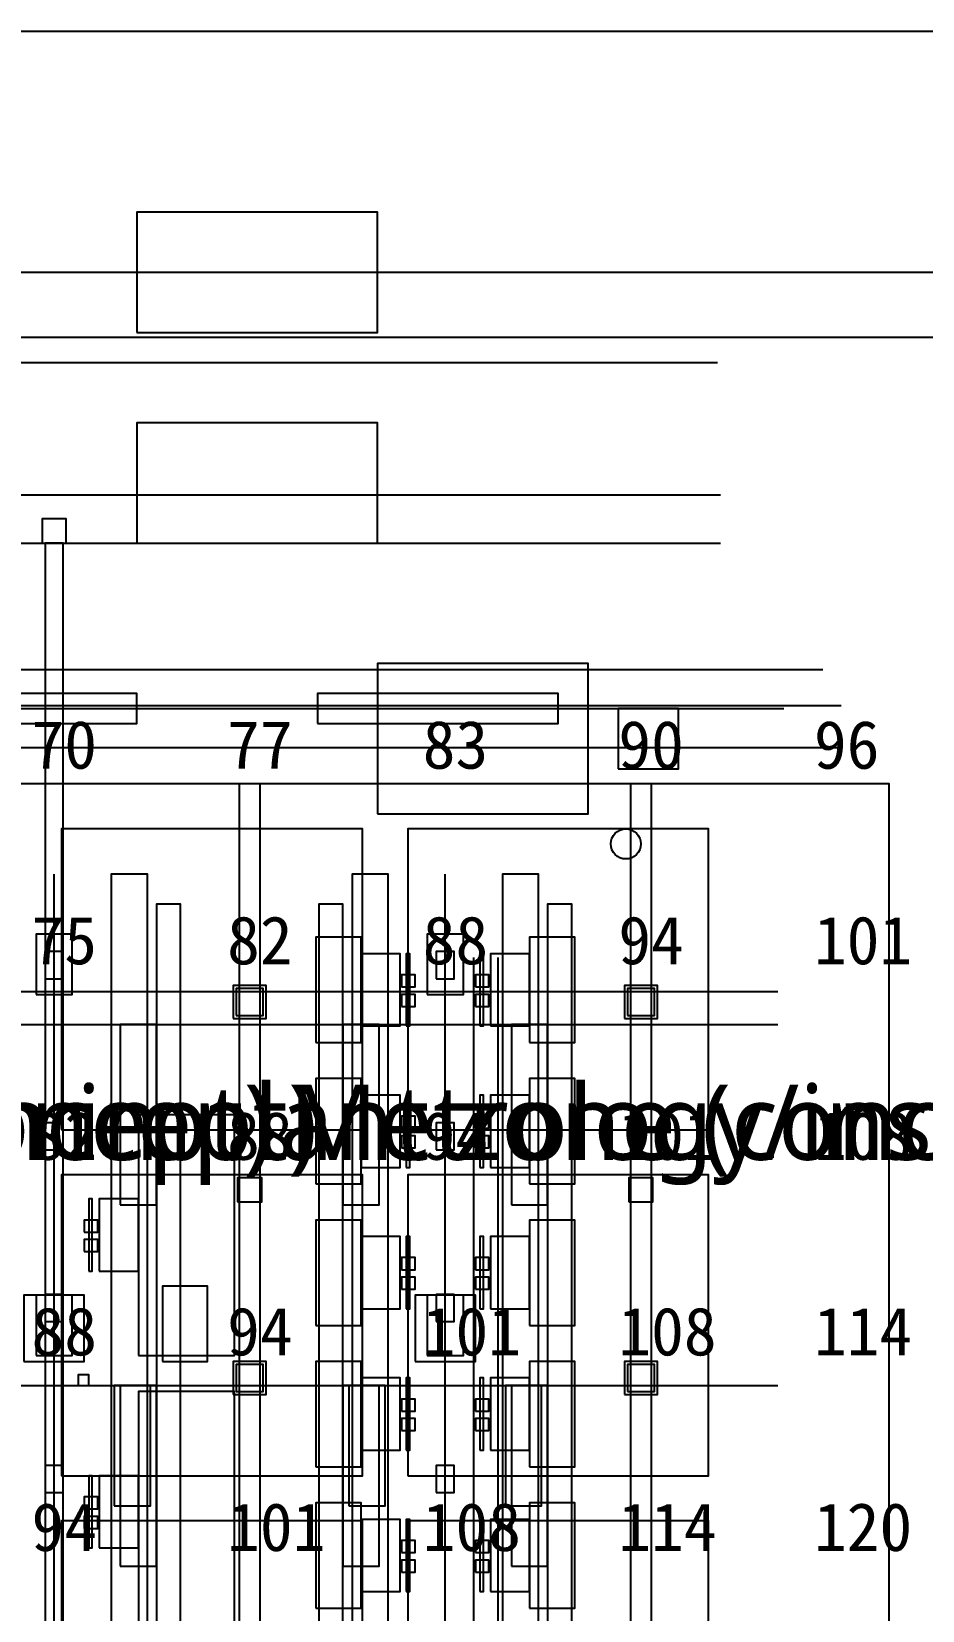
# Model space of a CAD drawing. Header units: metres. Extents: x -1640 to 1560, y -268 to 2338.
# Drawn here: x -27.5 to 2.1, y 2089.5 to 2142 of the extents above; entities that cross this region are included whole.
import ezdxf

# ---------------------------------------------------------------- set-up
doc = ezdxf.new("R2010")
doc.units = ezdxf.units.M
for name, color, linetype in [('1F_CHL', 4, 'Continuous'), ('1F_EHS_EXTINGUISHER_HYDRANT_CABINET_CONCEPT', 1, 'Continuous'), ('1F_ELEC', 6, 'Continuous'), ('1F_PUMP', 2, 'Continuous'), ('1F_SCR', 3, 'Continuous'), ('1F_STRUCT_COLUMN', 8, 'Continuous'), ('1F_ZONE', 3, 'Continuous'), ('2F_CSF_LATERAL_RACK_CONCEPT', 9, 'Continuous'), ('2F_RFG', 5, 'Continuous'), ('2F_STRUCT_COLUMN', 8, 'Continuous'), ('2F_VMB', 6, 'Continuous'), ('2F_ZONE', 3, 'Continuous'), ('3F_CLEANROOM_OVERHEAD_PIPE_DUCT_CONCEPT', 9, 'Continuous'), ('3F_EHS_EGRESS_DIST_M', 2, 'Continuous'), ('3F_FOUP', 5, 'Continuous'), ('3F_IMP', 1, 'Continuous'), ('3F_METRO', 2, 'Continuous'), ('3F_OHT', 9, 'Continuous'), ('3F_OHTV', 1, 'Continuous'), ('3F_STRUCT_COLUMN', 8, 'Continuous'), ('3F_TBAR', 6, 'Continuous'), ('3F_TEXT', 7, 'Continuous'), ('3F_ZONE', 3, 'Continuous'), ('4F_DCC', 3, 'Continuous'), ('4F_FFU', 1, 'Continuous'), ('4F_STRUCT_PLENUM_TRUSS_CONCEPT', 9, 'Continuous'), ('4F_ZONE', 3, 'Continuous'), ('5F_CHL', 4, 'Continuous'), ('5F_EHS_EXTINGUISHER_HYDRANT_CABINET_CONCEPT', 1, 'Continuous'), ('5F_ELEC', 6, 'Continuous'), ('5F_PUMP', 2, 'Continuous'), ('5F_SCR', 3, 'Continuous'), ('5F_STRUCT_COLUMN', 8, 'Continuous'), ('5F_ZONE', 3, 'Continuous'), ('6F_CSF_LATERAL_RACK_CONCEPT', 9, 'Continuous'), ('6F_RFG', 5, 'Continuous'), ('6F_STRUCT_COLUMN', 8, 'Continuous'), ('6F_VMB', 6, 'Continuous'), ('6F_ZONE', 3, 'Continuous'), ('7F_CLEANROOM_OVERHEAD_PIPE_DUCT_CONCEPT', 9, 'Continuous'), ('7F_EHS_EGRESS_DIST_M', 2, 'Continuous'), ('7F_FOUP', 5, 'Continuous'), ('7F_IMP', 1, 'Continuous'), ('7F_METRO', 2, 'Continuous'), ('7F_OHT', 9, 'Continuous'), ('7F_OHTV', 1, 'Continuous'), ('7F_STRUCT_COLUMN', 8, 'Continuous'), ('7F_TBAR', 6, 'Continuous'), ('7F_TEXT', 7, 'Continuous'), ('7F_ZONE', 3, 'Continuous'), ('8F_DCC', 3, 'Continuous'), ('8F_FFU', 1, 'Continuous'), ('8F_STRUCT_PLENUM_TRUSS_CONCEPT', 9, 'Continuous'), ('8F_ZONE', 3, 'Continuous'), ('EHS_GAS_SUPPLY', 3, 'Continuous'), ('EHS_TREATED_EXHAUST', 30, 'Continuous'), ('OUTLINE', 7, 'Continuous'), ('RF_RSC', 4, 'Continuous'), ('RF_STACK', 2, 'Continuous'), ('UTIL_CHW.R_CONCEPT', 2, 'Continuous'), ('UTIL_CHW.S_CONCEPT', 1, 'Continuous'), ('UTIL_ELEC.EMERG_CONCEPT', 4, 'Continuous'), ('UTIL_ELEC.MV_CONCEPT', 1, 'Continuous'), ('UTIL_ELEC.UPS_CONCEPT', 3, 'Continuous'), ('UTIL_EXH.HEAT_CONCEPT', 1, 'Continuous'), ('UTIL_EXH.VOC_CONCEPT', 6, 'Continuous'), ('UTIL_GAS.SPEC_CONCEPT', 3, 'Continuous'), ('UTIL_PCW.R_CONCEPT', 1, 'Continuous'), ('UTIL_PCW.S_CONCEPT', 6, 'Continuous'), ('UTIL_UPW.R_CONCEPT', 2, 'Continuous'), ('UTIL_UPW.S_CONCEPT', 1, 'Continuous')]:
    doc.layers.add(name, color=color, linetype=linetype)
doc.styles.add('KO', font='malgun.ttf')

msp = doc.modelspace()

# ---------------------------------------------------------------- linework, layer by layer
at = {"layer": '1F_CHL'}
msp.add_lwpolyline([(-23.15, 2097.8), (-21.65, 2097.8), (-21.65, 2100.3), (-23.15, 2100.3)], close=True, dxfattribs=at)
at = {"layer": '1F_EHS_EXTINGUISHER_HYDRANT_CABINET_CONCEPT'}
msp.add_circle((-7.75, 2115), 0.5, dxfattribs=at)
at = {"layer": '1F_ELEC'}
for points in [[(-24, 2132), (-16, 2132), (-16, 2136), (-24, 2136)], [(-24, 2125), (-16, 2125), (-16, 2129), (-24, 2129)]]:
    msp.add_lwpolyline(points, close=True, dxfattribs=at)
at = {"layer": '1F_PUMP'}
for points in [[(-24.75, 2093), (-23.55, 2093), (-23.55, 2097), (-24.75, 2097)], [(-16.95, 2093), (-15.75, 2093), (-15.75, 2097), (-16.95, 2097)], [(-11.75, 2093), (-10.55, 2093), (-10.55, 2097), (-11.75, 2097)]]:
    msp.add_lwpolyline(points, close=True, dxfattribs=at)
at = {"layer": '1F_SCR'}
for points in [[(-27.75, 2097.8), (-25.75, 2097.8), (-25.75, 2100), (-27.75, 2100)], [(-14.75, 2097.8), (-12.75, 2097.8), (-12.75, 2100), (-14.75, 2100)]]:
    msp.add_lwpolyline(points, close=True, dxfattribs=at)
at = {"layer": '1F_STRUCT_COLUMN'}
for points in [[(-20.8, 2109.2), (-19.7, 2109.2), (-19.7, 2110.3), (-20.8, 2110.3)], [(-7.8, 2109.2), (-6.7, 2109.2), (-6.7, 2110.3), (-7.8, 2110.3)], [(-20.8, 2096.7), (-19.7, 2096.7), (-19.7, 2097.8), (-20.8, 2097.8)], [(-7.8, 2096.7), (-6.7, 2096.7), (-6.7, 2097.8), (-7.8, 2097.8)]]:
    msp.add_lwpolyline(points, close=True, dxfattribs=at)
at = {"layer": '1F_ZONE'}
msp.add_lwpolyline([(-223.5, 1966), (1, 1966), (1, 2117), (-223.5, 2117)], close=True, dxfattribs=at)
at = {"layer": '2F_CSF_LATERAL_RACK_CONCEPT'}
for points in [[(-23.35, 1970), (-22.55, 1970), (-22.55, 2113), (-23.35, 2113)], [(-17.95, 1970), (-17.15, 1970), (-17.15, 2113), (-17.95, 2113)], [(-10.35, 1970), (-9.55, 1970), (-9.55, 2113), (-10.35, 2113)]]:
    msp.add_lwpolyline(points, close=True, dxfattribs=at)
at = {"layer": '2F_RFG'}
for points in [[(-24.55, 2103), (-23.35, 2103), (-23.35, 2109), (-24.55, 2109)], [(-17.15, 2103), (-15.95, 2103), (-15.95, 2109), (-17.15, 2109)], [(-11.55, 2103), (-10.35, 2103), (-10.35, 2109), (-11.55, 2109)], [(-24.55, 2091), (-23.35, 2091), (-23.35, 2097), (-24.55, 2097)], [(-17.15, 2091), (-15.95, 2091), (-15.95, 2097), (-17.15, 2097)], [(-11.55, 2091), (-10.35, 2091), (-10.35, 2097), (-11.55, 2097)]]:
    msp.add_lwpolyline(points, close=True, dxfattribs=at)
at = {"layer": '2F_STRUCT_COLUMN'}
for points in [[(-20.7, 2109.3), (-19.8, 2109.3), (-19.8, 2110.2), (-20.7, 2110.2)], [(-7.7, 2109.3), (-6.8, 2109.3), (-6.8, 2110.2), (-7.7, 2110.2)], [(-20.7, 2096.8), (-19.8, 2096.8), (-19.8, 2097.7), (-20.7, 2097.7)], [(-7.7, 2096.8), (-6.8, 2096.8), (-6.8, 2097.7), (-7.7, 2097.7)]]:
    msp.add_lwpolyline(points, close=True, dxfattribs=at)
at = {"layer": '2F_VMB'}
for points in [[(-27.35, 2110), (-26.15, 2110), (-26.15, 2112), (-27.35, 2112)], [(-14.35, 2110), (-13.15, 2110), (-13.15, 2112), (-14.35, 2112)], [(-27.35, 2098), (-26.15, 2098), (-26.15, 2100), (-27.35, 2100)], [(-14.35, 2098), (-13.15, 2098), (-13.15, 2100), (-14.35, 2100)]]:
    msp.add_lwpolyline(points, close=True, dxfattribs=at)
at = {"layer": '2F_ZONE'}
msp.add_lwpolyline([(-223.5, 1966), (1, 1966), (1, 2117), (-223.5, 2117)], close=True, dxfattribs=at)
at = {"layer": '3F_CLEANROOM_OVERHEAD_PIPE_DUCT_CONCEPT'}
for points in [[(-24.85, 1969), (-23.65, 1969), (-23.65, 2114), (-24.85, 2114)], [(-16.85, 1969), (-15.65, 1969), (-15.65, 2114), (-16.85, 2114)], [(-11.85, 1969), (-10.65, 1969), (-10.65, 2114), (-11.85, 2114)]]:
    msp.add_lwpolyline(points, close=True, dxfattribs=at)
at = {"layer": '3F_FOUP'}
for points in [[(-15.2, 2110.25), (-14.75, 2110.25), (-14.75, 2110.65), (-15.2, 2110.65)], [(-12.75, 2110.25), (-12.3, 2110.25), (-12.3, 2110.65), (-12.75, 2110.65)], [(-15.2, 2109.6), (-14.75, 2109.6), (-14.75, 2110), (-15.2, 2110)], [(-12.75, 2109.6), (-12.3, 2109.6), (-12.3, 2110), (-12.75, 2110)], [(-15.2, 2105.55), (-14.75, 2105.55), (-14.75, 2105.95), (-15.2, 2105.95)], [(-12.75, 2105.55), (-12.3, 2105.55), (-12.3, 2105.95), (-12.75, 2105.95)], [(-15.2, 2104.9), (-14.75, 2104.9), (-14.75, 2105.3), (-15.2, 2105.3)], [(-12.75, 2104.9), (-12.3, 2104.9), (-12.3, 2105.3), (-12.75, 2105.3)], [(-25.75, 2102.1), (-25.3, 2102.1), (-25.3, 2102.5), (-25.75, 2102.5)], [(-25.75, 2101.45), (-25.3, 2101.45), (-25.3, 2101.85), (-25.75, 2101.85)], [(-15.2, 2100.85), (-14.75, 2100.85), (-14.75, 2101.25), (-15.2, 2101.25)], [(-12.75, 2100.85), (-12.3, 2100.85), (-12.3, 2101.25), (-12.75, 2101.25)], [(-15.2, 2100.2), (-14.75, 2100.2), (-14.75, 2100.6), (-15.2, 2100.6)], [(-12.75, 2100.2), (-12.3, 2100.2), (-12.3, 2100.6), (-12.75, 2100.6)], [(-15.2, 2096.15), (-14.75, 2096.15), (-14.75, 2096.55), (-15.2, 2096.55)], [(-12.75, 2096.15), (-12.3, 2096.15), (-12.3, 2096.55), (-12.75, 2096.55)], [(-15.2, 2095.5), (-14.75, 2095.5), (-14.75, 2095.9), (-15.2, 2095.9)], [(-12.75, 2095.5), (-12.3, 2095.5), (-12.3, 2095.9), (-12.75, 2095.9)], [(-25.75, 2092.9), (-25.3, 2092.9), (-25.3, 2093.3), (-25.75, 2093.3)], [(-25.75, 2092.25), (-25.3, 2092.25), (-25.3, 2092.65), (-25.75, 2092.65)], [(-15.2, 2091.45), (-14.75, 2091.45), (-14.75, 2091.85), (-15.2, 2091.85)], [(-12.75, 2091.45), (-12.3, 2091.45), (-12.3, 2091.85), (-12.75, 2091.85)], [(-15.2, 2090.8), (-14.75, 2090.8), (-14.75, 2091.2), (-15.2, 2091.2)], [(-12.75, 2090.8), (-12.3, 2090.8), (-12.3, 2091.2), (-12.75, 2091.2)]]:
    msp.add_lwpolyline(points, close=True, dxfattribs=at)
at = {"layer": '3F_IMP'}
for points in [[(-23.95, 2098), (-20.75, 2098), (-20.75, 2106), (-23.95, 2106)], [(-25.25, 2100.8), (-23.95, 2100.8), (-23.95, 2103.2), (-25.25, 2103.2)], [(-23.95, 2088.8), (-20.75, 2088.8), (-20.75, 2096.8), (-23.95, 2096.8)], [(-25.25, 2091.6), (-23.95, 2091.6), (-23.95, 2094), (-25.25, 2094)]]:
    msp.add_lwpolyline(points, close=True, dxfattribs=at)
at = {"layer": '3F_METRO'}
for points in [[(-18.05, 2108.4), (-16.55, 2108.4), (-16.55, 2111.9), (-18.05, 2111.9)], [(-10.95, 2108.4), (-9.45, 2108.4), (-9.45, 2111.9), (-10.95, 2111.9)], [(-16.55, 2108.95), (-15.25, 2108.95), (-15.25, 2111.35), (-16.55, 2111.35)], [(-12.25, 2108.95), (-10.95, 2108.95), (-10.95, 2111.35), (-12.25, 2111.35)], [(-18.05, 2103.7), (-16.55, 2103.7), (-16.55, 2107.2), (-18.05, 2107.2)], [(-10.95, 2103.7), (-9.45, 2103.7), (-9.45, 2107.2), (-10.95, 2107.2)], [(-16.55, 2104.25), (-15.25, 2104.25), (-15.25, 2106.65), (-16.55, 2106.65)], [(-12.25, 2104.25), (-10.95, 2104.25), (-10.95, 2106.65), (-12.25, 2106.65)], [(-18.05, 2099), (-16.55, 2099), (-16.55, 2102.5), (-18.05, 2102.5)], [(-10.95, 2099), (-9.45, 2099), (-9.45, 2102.5), (-10.95, 2102.5)], [(-16.55, 2099.55), (-15.25, 2099.55), (-15.25, 2101.95), (-16.55, 2101.95)], [(-12.25, 2099.55), (-10.95, 2099.55), (-10.95, 2101.95), (-12.25, 2101.95)], [(-18.05, 2094.3), (-16.55, 2094.3), (-16.55, 2097.8), (-18.05, 2097.8)], [(-10.95, 2094.3), (-9.45, 2094.3), (-9.45, 2097.8), (-10.95, 2097.8)], [(-16.55, 2094.85), (-15.25, 2094.85), (-15.25, 2097.25), (-16.55, 2097.25)], [(-12.25, 2094.85), (-10.95, 2094.85), (-10.95, 2097.25), (-12.25, 2097.25)], [(-18.05, 2089.6), (-16.55, 2089.6), (-16.55, 2093.1), (-18.05, 2093.1)], [(-10.95, 2089.6), (-9.45, 2089.6), (-9.45, 2093.1), (-10.95, 2093.1)], [(-16.55, 2090.15), (-15.25, 2090.15), (-15.25, 2092.55), (-16.55, 2092.55)], [(-12.25, 2090.15), (-10.95, 2090.15), (-10.95, 2092.55), (-12.25, 2092.55)]]:
    msp.add_lwpolyline(points, close=True, dxfattribs=at)
at = {"layer": '3F_OHT'}
for p, q in [((-26.75, 2045.5), (-26.75, 2114)), ((-13.75, 2045.5), (-13.75, 2114))]:
    msp.add_line(p, q, dxfattribs=at)
at = {"layer": '3F_OHTV'}
for points in [[(-27.05, 2110.52), (-26.45, 2110.52), (-26.45, 2111.42), (-27.05, 2111.42)], [(-14.05, 2110.52), (-13.45, 2110.52), (-13.45, 2111.42), (-14.05, 2111.42)], [(-27.05, 2104.83), (-26.45, 2104.83), (-26.45, 2105.73), (-27.05, 2105.73)], [(-14.05, 2104.83), (-13.45, 2104.83), (-13.45, 2105.73), (-14.05, 2105.73)], [(-27.05, 2099.13), (-26.45, 2099.13), (-26.45, 2100.03), (-27.05, 2100.03)], [(-14.05, 2099.13), (-13.45, 2099.13), (-13.45, 2100.03), (-14.05, 2100.03)], [(-27.05, 2093.44), (-26.45, 2093.44), (-26.45, 2094.34), (-27.05, 2094.34)], [(-14.05, 2093.44), (-13.45, 2093.44), (-13.45, 2094.34), (-14.05, 2094.34)]]:
    msp.add_lwpolyline(points, close=True, dxfattribs=at)
at = {"layer": '3F_STRUCT_COLUMN'}
for points in [[(-20.65, 2103.1), (-19.85, 2103.1), (-19.85, 2103.9), (-20.65, 2103.9)], [(-7.65, 2103.1), (-6.85, 2103.1), (-6.85, 2103.9), (-7.65, 2103.9)]]:
    msp.add_lwpolyline(points, close=True, dxfattribs=at)
at = {"layer": '3F_TBAR'}
for points in [[(-15.05, 2108.95), (-14.93, 2108.95), (-14.93, 2111.35), (-15.05, 2111.35)], [(-12.6, 2108.95), (-12.48, 2108.95), (-12.48, 2111.35), (-12.6, 2111.35)], [(-15.05, 2104.25), (-14.93, 2104.25), (-14.93, 2106.65), (-15.05, 2106.65)], [(-12.6, 2104.25), (-12.48, 2104.25), (-12.48, 2106.65), (-12.6, 2106.65)], [(-25.6, 2100.8), (-25.48, 2100.8), (-25.48, 2103.2), (-25.6, 2103.2)], [(-15.05, 2099.55), (-14.93, 2099.55), (-14.93, 2101.95), (-15.05, 2101.95)], [(-12.6, 2099.55), (-12.48, 2099.55), (-12.48, 2101.95), (-12.6, 2101.95)], [(-15.05, 2094.85), (-14.93, 2094.85), (-14.93, 2097.25), (-15.05, 2097.25)], [(-12.6, 2094.85), (-12.48, 2094.85), (-12.48, 2097.25), (-12.6, 2097.25)], [(-25.6, 2091.6), (-25.48, 2091.6), (-25.48, 2094), (-25.6, 2094)], [(-15.05, 2090.15), (-14.93, 2090.15), (-14.93, 2092.55), (-15.05, 2092.55)], [(-12.6, 2090.15), (-12.48, 2090.15), (-12.48, 2092.55), (-12.6, 2092.55)]]:
    msp.add_lwpolyline(points, close=True, dxfattribs=at)
at = {"layer": '3F_ZONE'}
msp.add_lwpolyline([(-223.5, 1966), (1, 1966), (1, 2117), (-223.5, 2117)], close=True, dxfattribs=at)
at = {"layer": '4F_DCC'}
for points in [[(-32, 2119), (-24, 2119), (-24, 2120), (-32, 2120)], [(-18, 2119), (-10, 2119), (-10, 2120), (-18, 2120)]]:
    msp.add_lwpolyline(points, close=True, dxfattribs=at)
at = {"layer": '4F_FFU'}
for points in [[(-26.5, 2105.5), (-16.5, 2105.5), (-16.5, 2115.5), (-26.5, 2115.5)], [(-15, 2105.5), (-5, 2105.5), (-5, 2115.5), (-15, 2115.5)], [(-26.5, 2094), (-16.5, 2094), (-16.5, 2104), (-26.5, 2104)], [(-15, 2094), (-5, 2094), (-5, 2104), (-15, 2104)], [(-26.5, 2082.5), (-16.5, 2082.5), (-16.5, 2092.5), (-26.5, 2092.5)], [(-15, 2082.5), (-5, 2082.5), (-5, 2092.5), (-15, 2092.5)]]:
    msp.add_lwpolyline(points, close=True, dxfattribs=at)
at = {"layer": '4F_STRUCT_PLENUM_TRUSS_CONCEPT'}
for points in [[(-20.6, 1966), (-19.9, 1966), (-19.9, 2117), (-20.6, 2117)], [(-7.6, 1966), (-6.9, 1966), (-6.9, 2117), (-7.6, 2117)]]:
    msp.add_lwpolyline(points, close=True, dxfattribs=at)
at = {"layer": '4F_ZONE'}
msp.add_lwpolyline([(-223.5, 1966), (1, 1966), (1, 2117), (-223.5, 2117)], close=True, dxfattribs=at)
at = {"layer": '5F_CHL'}
msp.add_lwpolyline([(-23.15, 2097.8), (-21.65, 2097.8), (-21.65, 2100.3), (-23.15, 2100.3)], close=True, dxfattribs=at)
at = {"layer": '5F_EHS_EXTINGUISHER_HYDRANT_CABINET_CONCEPT'}
msp.add_circle((-7.75, 2115), 0.5, dxfattribs=at)
at = {"layer": '5F_ELEC'}
for points in [[(-24, 2132), (-16, 2132), (-16, 2136), (-24, 2136)], [(-24, 2125), (-16, 2125), (-16, 2129), (-24, 2129)]]:
    msp.add_lwpolyline(points, close=True, dxfattribs=at)
at = {"layer": '5F_PUMP'}
for points in [[(-24.75, 2093), (-23.55, 2093), (-23.55, 2097), (-24.75, 2097)], [(-16.95, 2093), (-15.75, 2093), (-15.75, 2097), (-16.95, 2097)], [(-11.75, 2093), (-10.55, 2093), (-10.55, 2097), (-11.75, 2097)]]:
    msp.add_lwpolyline(points, close=True, dxfattribs=at)
at = {"layer": '5F_SCR'}
for points in [[(-27.75, 2097.8), (-25.75, 2097.8), (-25.75, 2100), (-27.75, 2100)], [(-14.75, 2097.8), (-12.75, 2097.8), (-12.75, 2100), (-14.75, 2100)]]:
    msp.add_lwpolyline(points, close=True, dxfattribs=at)
at = {"layer": '5F_STRUCT_COLUMN'}
for points in [[(-20.8, 2109.2), (-19.7, 2109.2), (-19.7, 2110.3), (-20.8, 2110.3)], [(-7.8, 2109.2), (-6.7, 2109.2), (-6.7, 2110.3), (-7.8, 2110.3)], [(-20.8, 2096.7), (-19.7, 2096.7), (-19.7, 2097.8), (-20.8, 2097.8)], [(-7.8, 2096.7), (-6.7, 2096.7), (-6.7, 2097.8), (-7.8, 2097.8)]]:
    msp.add_lwpolyline(points, close=True, dxfattribs=at)
at = {"layer": '5F_ZONE'}
msp.add_lwpolyline([(-223.5, 1966), (1, 1966), (1, 2117), (-223.5, 2117)], close=True, dxfattribs=at)
at = {"layer": '6F_CSF_LATERAL_RACK_CONCEPT'}
for points in [[(-23.35, 1970), (-22.55, 1970), (-22.55, 2113), (-23.35, 2113)], [(-17.95, 1970), (-17.15, 1970), (-17.15, 2113), (-17.95, 2113)], [(-10.35, 1970), (-9.55, 1970), (-9.55, 2113), (-10.35, 2113)]]:
    msp.add_lwpolyline(points, close=True, dxfattribs=at)
at = {"layer": '6F_RFG'}
for points in [[(-24.55, 2103), (-23.35, 2103), (-23.35, 2109), (-24.55, 2109)], [(-17.15, 2103), (-15.95, 2103), (-15.95, 2109), (-17.15, 2109)], [(-11.55, 2103), (-10.35, 2103), (-10.35, 2109), (-11.55, 2109)], [(-24.55, 2091), (-23.35, 2091), (-23.35, 2097), (-24.55, 2097)], [(-17.15, 2091), (-15.95, 2091), (-15.95, 2097), (-17.15, 2097)], [(-11.55, 2091), (-10.35, 2091), (-10.35, 2097), (-11.55, 2097)]]:
    msp.add_lwpolyline(points, close=True, dxfattribs=at)
at = {"layer": '6F_STRUCT_COLUMN'}
for points in [[(-20.7, 2109.3), (-19.8, 2109.3), (-19.8, 2110.2), (-20.7, 2110.2)], [(-7.7, 2109.3), (-6.8, 2109.3), (-6.8, 2110.2), (-7.7, 2110.2)], [(-20.7, 2096.8), (-19.8, 2096.8), (-19.8, 2097.7), (-20.7, 2097.7)], [(-7.7, 2096.8), (-6.8, 2096.8), (-6.8, 2097.7), (-7.7, 2097.7)]]:
    msp.add_lwpolyline(points, close=True, dxfattribs=at)
at = {"layer": '6F_VMB'}
for points in [[(-27.35, 2110), (-26.15, 2110), (-26.15, 2112), (-27.35, 2112)], [(-14.35, 2110), (-13.15, 2110), (-13.15, 2112), (-14.35, 2112)], [(-27.35, 2098), (-26.15, 2098), (-26.15, 2100), (-27.35, 2100)], [(-14.35, 2098), (-13.15, 2098), (-13.15, 2100), (-14.35, 2100)]]:
    msp.add_lwpolyline(points, close=True, dxfattribs=at)
at = {"layer": '6F_ZONE'}
msp.add_lwpolyline([(-223.5, 1966), (1, 1966), (1, 2117), (-223.5, 2117)], close=True, dxfattribs=at)
at = {"layer": '7F_CLEANROOM_OVERHEAD_PIPE_DUCT_CONCEPT'}
for points in [[(-24.85, 1969), (-23.65, 1969), (-23.65, 2114), (-24.85, 2114)], [(-16.85, 1969), (-15.65, 1969), (-15.65, 2114), (-16.85, 2114)], [(-11.85, 1969), (-10.65, 1969), (-10.65, 2114), (-11.85, 2114)]]:
    msp.add_lwpolyline(points, close=True, dxfattribs=at)
at = {"layer": '7F_FOUP'}
for points in [[(-15.2, 2110.25), (-14.75, 2110.25), (-14.75, 2110.65), (-15.2, 2110.65)], [(-12.75, 2110.25), (-12.3, 2110.25), (-12.3, 2110.65), (-12.75, 2110.65)], [(-15.2, 2109.6), (-14.75, 2109.6), (-14.75, 2110), (-15.2, 2110)], [(-12.75, 2109.6), (-12.3, 2109.6), (-12.3, 2110), (-12.75, 2110)], [(-15.2, 2105.55), (-14.75, 2105.55), (-14.75, 2105.95), (-15.2, 2105.95)], [(-12.75, 2105.55), (-12.3, 2105.55), (-12.3, 2105.95), (-12.75, 2105.95)], [(-15.2, 2104.9), (-14.75, 2104.9), (-14.75, 2105.3), (-15.2, 2105.3)], [(-12.75, 2104.9), (-12.3, 2104.9), (-12.3, 2105.3), (-12.75, 2105.3)], [(-25.75, 2102.1), (-25.3, 2102.1), (-25.3, 2102.5), (-25.75, 2102.5)], [(-25.75, 2101.45), (-25.3, 2101.45), (-25.3, 2101.85), (-25.75, 2101.85)], [(-15.2, 2100.85), (-14.75, 2100.85), (-14.75, 2101.25), (-15.2, 2101.25)], [(-12.75, 2100.85), (-12.3, 2100.85), (-12.3, 2101.25), (-12.75, 2101.25)], [(-15.2, 2100.2), (-14.75, 2100.2), (-14.75, 2100.6), (-15.2, 2100.6)], [(-12.75, 2100.2), (-12.3, 2100.2), (-12.3, 2100.6), (-12.75, 2100.6)], [(-15.2, 2096.15), (-14.75, 2096.15), (-14.75, 2096.55), (-15.2, 2096.55)], [(-12.75, 2096.15), (-12.3, 2096.15), (-12.3, 2096.55), (-12.75, 2096.55)], [(-15.2, 2095.5), (-14.75, 2095.5), (-14.75, 2095.9), (-15.2, 2095.9)], [(-12.75, 2095.5), (-12.3, 2095.5), (-12.3, 2095.9), (-12.75, 2095.9)], [(-25.75, 2092.9), (-25.3, 2092.9), (-25.3, 2093.3), (-25.75, 2093.3)], [(-25.75, 2092.25), (-25.3, 2092.25), (-25.3, 2092.65), (-25.75, 2092.65)], [(-15.2, 2091.45), (-14.75, 2091.45), (-14.75, 2091.85), (-15.2, 2091.85)], [(-12.75, 2091.45), (-12.3, 2091.45), (-12.3, 2091.85), (-12.75, 2091.85)], [(-15.2, 2090.8), (-14.75, 2090.8), (-14.75, 2091.2), (-15.2, 2091.2)], [(-12.75, 2090.8), (-12.3, 2090.8), (-12.3, 2091.2), (-12.75, 2091.2)]]:
    msp.add_lwpolyline(points, close=True, dxfattribs=at)
at = {"layer": '7F_IMP'}
for points in [[(-23.95, 2098), (-20.75, 2098), (-20.75, 2106), (-23.95, 2106)], [(-25.25, 2100.8), (-23.95, 2100.8), (-23.95, 2103.2), (-25.25, 2103.2)], [(-23.95, 2088.8), (-20.75, 2088.8), (-20.75, 2096.8), (-23.95, 2096.8)], [(-25.25, 2091.6), (-23.95, 2091.6), (-23.95, 2094), (-25.25, 2094)]]:
    msp.add_lwpolyline(points, close=True, dxfattribs=at)
at = {"layer": '7F_METRO'}
for points in [[(-18.05, 2108.4), (-16.55, 2108.4), (-16.55, 2111.9), (-18.05, 2111.9)], [(-10.95, 2108.4), (-9.45, 2108.4), (-9.45, 2111.9), (-10.95, 2111.9)], [(-16.55, 2108.95), (-15.25, 2108.95), (-15.25, 2111.35), (-16.55, 2111.35)], [(-12.25, 2108.95), (-10.95, 2108.95), (-10.95, 2111.35), (-12.25, 2111.35)], [(-18.05, 2103.7), (-16.55, 2103.7), (-16.55, 2107.2), (-18.05, 2107.2)], [(-10.95, 2103.7), (-9.45, 2103.7), (-9.45, 2107.2), (-10.95, 2107.2)], [(-16.55, 2104.25), (-15.25, 2104.25), (-15.25, 2106.65), (-16.55, 2106.65)], [(-12.25, 2104.25), (-10.95, 2104.25), (-10.95, 2106.65), (-12.25, 2106.65)], [(-18.05, 2099), (-16.55, 2099), (-16.55, 2102.5), (-18.05, 2102.5)], [(-10.95, 2099), (-9.45, 2099), (-9.45, 2102.5), (-10.95, 2102.5)], [(-16.55, 2099.55), (-15.25, 2099.55), (-15.25, 2101.95), (-16.55, 2101.95)], [(-12.25, 2099.55), (-10.95, 2099.55), (-10.95, 2101.95), (-12.25, 2101.95)], [(-18.05, 2094.3), (-16.55, 2094.3), (-16.55, 2097.8), (-18.05, 2097.8)], [(-10.95, 2094.3), (-9.45, 2094.3), (-9.45, 2097.8), (-10.95, 2097.8)], [(-16.55, 2094.85), (-15.25, 2094.85), (-15.25, 2097.25), (-16.55, 2097.25)], [(-12.25, 2094.85), (-10.95, 2094.85), (-10.95, 2097.25), (-12.25, 2097.25)], [(-18.05, 2089.6), (-16.55, 2089.6), (-16.55, 2093.1), (-18.05, 2093.1)], [(-10.95, 2089.6), (-9.45, 2089.6), (-9.45, 2093.1), (-10.95, 2093.1)], [(-16.55, 2090.15), (-15.25, 2090.15), (-15.25, 2092.55), (-16.55, 2092.55)], [(-12.25, 2090.15), (-10.95, 2090.15), (-10.95, 2092.55), (-12.25, 2092.55)]]:
    msp.add_lwpolyline(points, close=True, dxfattribs=at)
at = {"layer": '7F_OHT'}
for p, q in [((-26.75, 2045.5), (-26.75, 2114)), ((-13.75, 2045.5), (-13.75, 2114))]:
    msp.add_line(p, q, dxfattribs=at)
at = {"layer": '7F_OHTV'}
for points in [[(-27.05, 2110.52), (-26.45, 2110.52), (-26.45, 2111.42), (-27.05, 2111.42)], [(-14.05, 2110.52), (-13.45, 2110.52), (-13.45, 2111.42), (-14.05, 2111.42)], [(-27.05, 2104.83), (-26.45, 2104.83), (-26.45, 2105.73), (-27.05, 2105.73)], [(-14.05, 2104.83), (-13.45, 2104.83), (-13.45, 2105.73), (-14.05, 2105.73)], [(-27.05, 2099.13), (-26.45, 2099.13), (-26.45, 2100.03), (-27.05, 2100.03)], [(-14.05, 2099.13), (-13.45, 2099.13), (-13.45, 2100.03), (-14.05, 2100.03)], [(-27.05, 2093.44), (-26.45, 2093.44), (-26.45, 2094.34), (-27.05, 2094.34)], [(-14.05, 2093.44), (-13.45, 2093.44), (-13.45, 2094.34), (-14.05, 2094.34)]]:
    msp.add_lwpolyline(points, close=True, dxfattribs=at)
at = {"layer": '7F_STRUCT_COLUMN'}
for points in [[(-20.65, 2103.1), (-19.85, 2103.1), (-19.85, 2103.9), (-20.65, 2103.9)], [(-7.65, 2103.1), (-6.85, 2103.1), (-6.85, 2103.9), (-7.65, 2103.9)]]:
    msp.add_lwpolyline(points, close=True, dxfattribs=at)
at = {"layer": '7F_TBAR'}
for points in [[(-15.05, 2108.95), (-14.93, 2108.95), (-14.93, 2111.35), (-15.05, 2111.35)], [(-12.6, 2108.95), (-12.48, 2108.95), (-12.48, 2111.35), (-12.6, 2111.35)], [(-15.05, 2104.25), (-14.93, 2104.25), (-14.93, 2106.65), (-15.05, 2106.65)], [(-12.6, 2104.25), (-12.48, 2104.25), (-12.48, 2106.65), (-12.6, 2106.65)], [(-25.6, 2100.8), (-25.48, 2100.8), (-25.48, 2103.2), (-25.6, 2103.2)], [(-15.05, 2099.55), (-14.93, 2099.55), (-14.93, 2101.95), (-15.05, 2101.95)], [(-12.6, 2099.55), (-12.48, 2099.55), (-12.48, 2101.95), (-12.6, 2101.95)], [(-15.05, 2094.85), (-14.93, 2094.85), (-14.93, 2097.25), (-15.05, 2097.25)], [(-12.6, 2094.85), (-12.48, 2094.85), (-12.48, 2097.25), (-12.6, 2097.25)], [(-25.6, 2091.6), (-25.48, 2091.6), (-25.48, 2094), (-25.6, 2094)], [(-15.05, 2090.15), (-14.93, 2090.15), (-14.93, 2092.55), (-15.05, 2092.55)], [(-12.6, 2090.15), (-12.48, 2090.15), (-12.48, 2092.55), (-12.6, 2092.55)]]:
    msp.add_lwpolyline(points, close=True, dxfattribs=at)
at = {"layer": '7F_ZONE'}
msp.add_lwpolyline([(-223.5, 1966), (1, 1966), (1, 2117), (-223.5, 2117)], close=True, dxfattribs=at)
at = {"layer": '8F_DCC'}
for points in [[(-32, 2119), (-24, 2119), (-24, 2120), (-32, 2120)], [(-18, 2119), (-10, 2119), (-10, 2120), (-18, 2120)]]:
    msp.add_lwpolyline(points, close=True, dxfattribs=at)
at = {"layer": '8F_FFU'}
for points in [[(-26.5, 2105.5), (-16.5, 2105.5), (-16.5, 2115.5), (-26.5, 2115.5)], [(-15, 2105.5), (-5, 2105.5), (-5, 2115.5), (-15, 2115.5)], [(-26.5, 2094), (-16.5, 2094), (-16.5, 2104), (-26.5, 2104)], [(-15, 2094), (-5, 2094), (-5, 2104), (-15, 2104)], [(-26.5, 2082.5), (-16.5, 2082.5), (-16.5, 2092.5), (-26.5, 2092.5)], [(-15, 2082.5), (-5, 2082.5), (-5, 2092.5), (-15, 2092.5)]]:
    msp.add_lwpolyline(points, close=True, dxfattribs=at)
at = {"layer": '8F_STRUCT_PLENUM_TRUSS_CONCEPT'}
for points in [[(-20.6, 1966), (-19.9, 1966), (-19.9, 2117), (-20.6, 2117)], [(-7.6, 1966), (-6.9, 1966), (-6.9, 2117), (-7.6, 2117)]]:
    msp.add_lwpolyline(points, close=True, dxfattribs=at)
at = {"layer": '8F_ZONE'}
msp.add_lwpolyline([(-223.5, 1966), (1, 1966), (1, 2117), (-223.5, 2117)], close=True, dxfattribs=at)
at = {"layer": 'EHS_GAS_SUPPLY'}
msp.add_lwpolyline([(-25.95, 2097), (-25.6, 2097), (-25.6, 2097.35), (-25.95, 2097.35)], close=True, dxfattribs=at)
msp.add_lwpolyline([(-25.95, 2097), (-25.6, 2097), (-25.6, 2097.35), (-25.95, 2097.35)], close=True, dxfattribs=at)
at = {"layer": 'EHS_TREATED_EXHAUST'}
for points in [[(-27.15, 2125), (-26.35, 2125), (-26.35, 2125.8), (-27.15, 2125.8)], [(-27.15, 2125), (-26.35, 2125), (-26.35, 2125.8), (-27.15, 2125.8)], [(-27.05, 1970), (-26.45, 1970), (-26.45, 2125), (-27.05, 2125)], [(-27.05, 1970), (-26.45, 1970), (-26.45, 2125), (-27.05, 2125)]]:
    msp.add_lwpolyline(points, close=True, dxfattribs=at)
at = {"layer": 'OUTLINE'}
msp.add_lwpolyline([(-498, 1941), (51, 1941), (51, 2142), (-498, 2142)], close=True, dxfattribs=at)
at = {"layer": 'RF_RSC'}
msp.add_lwpolyline([(-16, 2116), (-9, 2116), (-9, 2121), (-16, 2121)], close=True, dxfattribs=at)
at = {"layer": 'RF_STACK'}
msp.add_lwpolyline([(-8, 2117.5), (-6, 2117.5), (-6, 2119.5), (-8, 2119.5)], close=True, dxfattribs=at)
at = {"layer": 'UTIL_CHW.R_CONCEPT'}
msp.add_line((-467.2, 2120.8), (-1.2, 2120.8), dxfattribs=at)
msp.add_line((-467.2, 2120.8), (-1.2, 2120.8), dxfattribs=at)
at = {"layer": 'UTIL_CHW.S_CONCEPT'}
msp.add_line((-468.5, 2119.5), (-2.5, 2119.5), dxfattribs=at)
msp.add_line((-468.5, 2119.5), (-2.5, 2119.5), dxfattribs=at)
at = {"layer": 'UTIL_ELEC.EMERG_CONCEPT'}
for p in [(-476.3, 2134), (-472.3, 2134)]:
    msp.add_line(p, (-4.7, 2134), dxfattribs=at)
at = {"layer": 'UTIL_ELEC.MV_CONCEPT'}
for p, q in [((-474.4, 2126.6), (-4.6, 2126.6)), ((-474.4, 2126.6), (-4.6, 2126.6)), ((-474.4, 2125), (-4.6, 2125)), ((-474.4, 2125), (-4.6, 2125))]:
    msp.add_line(p, q, dxfattribs=at)
at = {"layer": 'UTIL_ELEC.UPS_CONCEPT'}
msp.add_line((-446.3, 2131), (-4.7, 2131), dxfattribs=at)
msp.add_line((-446.3, 2131), (-4.7, 2131), dxfattribs=at)
at = {"layer": 'UTIL_EXH.HEAT_CONCEPT'}
for p, q in [((-458.55, 2131.84), (6.55, 2131.84)), ((-470.4, 2119.6), (-0.6, 2119.6)), ((-470.4, 2119.6), (-0.6, 2119.6))]:
    msp.add_line(p, q, dxfattribs=at)
at = {"layer": 'UTIL_EXH.VOC_CONCEPT'}
for p, q in [((-458.55, 2134), (6.55, 2134)), ((-470.4, 2118.2), (-0.6, 2118.2)), ((-470.4, 2118.2), (-0.6, 2118.2))]:
    msp.add_line(p, q, dxfattribs=at)
at = {"layer": 'UTIL_GAS.SPEC_CONCEPT'}
msp.add_line((-466.3, 2097), (-2.7, 2097), dxfattribs=at)
msp.add_line((-466.3, 2097), (-2.7, 2097), dxfattribs=at)
at = {"layer": 'UTIL_PCW.R_CONCEPT'}
msp.add_line((-11.995, 1971.78), (-11.995, 2111.23), dxfattribs=at)
msp.add_line((-11.995, 1971.78), (-11.995, 2111.23), dxfattribs=at)
at = {"layer": 'UTIL_PCW.S_CONCEPT'}
msp.add_line((-12.805, 1971.78), (-12.805, 2111.23), dxfattribs=at)
msp.add_line((-12.805, 1971.78), (-12.805, 2111.23), dxfattribs=at)
at = {"layer": 'UTIL_UPW.R_CONCEPT'}
msp.add_line((-468.3, 2110.1), (-2.7, 2110.1), dxfattribs=at)
msp.add_line((-468.3, 2110.1), (-2.7, 2110.1), dxfattribs=at)
at = {"layer": 'UTIL_UPW.S_CONCEPT'}
msp.add_line((-468.3, 2109), (-2.7, 2109), dxfattribs=at)
msp.add_line((-468.3, 2109), (-2.7, 2109), dxfattribs=at)

# ---------------------------------------------------------------- texts
at = {"layer": '3F_EHS_EGRESS_DIST_M'}
for s, p in [('70', (-27.5, 2117.5)), ('77', (-21, 2117.5)), ('83', (-14.5, 2117.5)), ('90', (-8, 2117.5)), ('96', (-1.5, 2117.5)), ('75', (-27.5, 2111)), ('82', (-21, 2111)), ('88', (-14.5, 2111)), ('94', (-8, 2111)), ('101', (-1.5, 2111)), ('82', (-27.5, 2104.5)), ('88', (-21, 2104.5)), ('94', (-14.5, 2104.5)), ('101', (-8, 2104.5)), ('108', (-1.5, 2104.5)), ('88', (-27.5, 2098)), ('94', (-21, 2098)), ('101', (-14.5, 2098)), ('108', (-8, 2098)), ('114', (-1.5, 2098)), ('94', (-27.5, 2091.5)), ('101', (-21, 2091.5)), ('108', (-14.5, 2091.5)), ('114', (-8, 2091.5)), ('120', (-1.5, 2091.5))]:
    msp.add_text(s, height=1.6, dxfattribs=at).set_placement(p)
at = {"layer": '3F_TEXT', "style": 'KO'}
for s, p in [('CMP (planarization) zone (concept)', (-70.95, 2104.5)), ('Clean/wet zone (concept)', (-57.95, 2104.5)), ('Ion implant zone (concept)', (-31.95, 2104.5)), ('Metrology/inspection zone (concept)', (-18.95, 2104.5))]:
    msp.add_text(s, height=2.5, dxfattribs=at).set_placement(p)
at = {"layer": '7F_EHS_EGRESS_DIST_M'}
for s, p in [('70', (-27.5, 2117.5)), ('77', (-21, 2117.5)), ('83', (-14.5, 2117.5)), ('90', (-8, 2117.5)), ('96', (-1.5, 2117.5)), ('75', (-27.5, 2111)), ('82', (-21, 2111)), ('88', (-14.5, 2111)), ('94', (-8, 2111)), ('101', (-1.5, 2111)), ('82', (-27.5, 2104.5)), ('88', (-21, 2104.5)), ('94', (-14.5, 2104.5)), ('101', (-8, 2104.5)), ('108', (-1.5, 2104.5)), ('88', (-27.5, 2098)), ('94', (-21, 2098)), ('101', (-14.5, 2098)), ('108', (-8, 2098)), ('114', (-1.5, 2098)), ('94', (-27.5, 2091.5)), ('101', (-21, 2091.5)), ('108', (-14.5, 2091.5)), ('114', (-8, 2091.5)), ('120', (-1.5, 2091.5))]:
    msp.add_text(s, height=1.6, dxfattribs=at).set_placement(p)
at = {"layer": '7F_TEXT', "style": 'KO'}
for s, p in [('CMP (planarization) zone (concept)', (-70.95, 2104.5)), ('Clean/wet zone (concept)', (-57.95, 2104.5)), ('Ion implant zone (concept)', (-31.95, 2104.5)), ('Metrology/inspection zone (concept)', (-18.95, 2104.5))]:
    msp.add_text(s, height=2.5, dxfattribs=at).set_placement(p)

doc.saveas('drawing.dxf')
